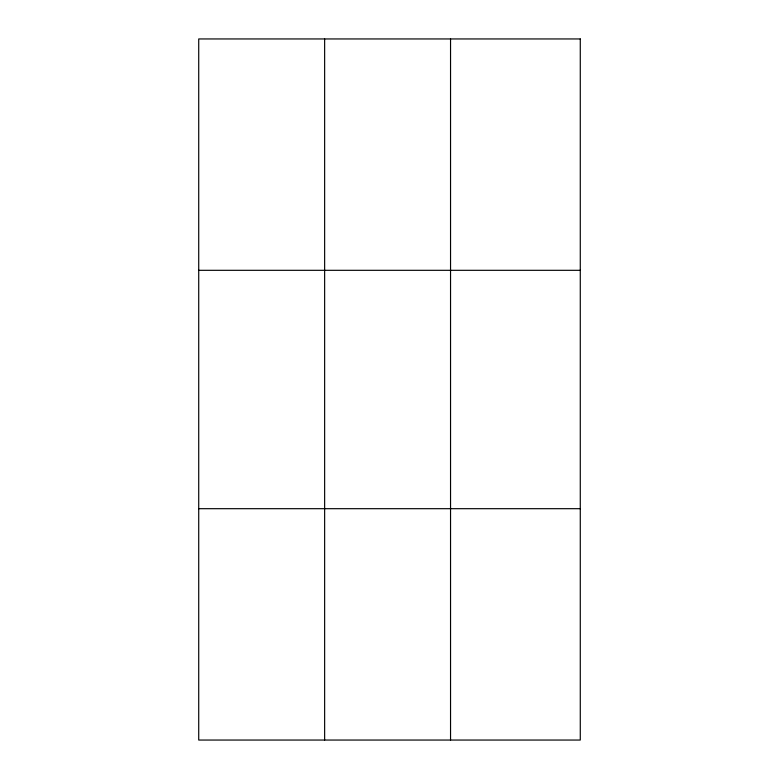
<?xml version="1.0" encoding="UTF-8"?>
<svg xmlns="http://www.w3.org/2000/svg" width="779" height="779" viewBox="0 0 779 779"><rect width="100%" height="100%" fill="white"/><g stroke="black" fill="none" stroke-linecap="round" stroke-linejoin="round"><path stroke-width="1.17" d="M324.639 38.95L324.639 740.05M450.544 38.95L450.544 740.05M198.723 270.313L580.277 270.313M198.723 508.687L580.277 508.687M580.277 38.95L580.277 740.05L198.723 740.05L198.723 38.95L580.277 38.95"/></g></svg>
